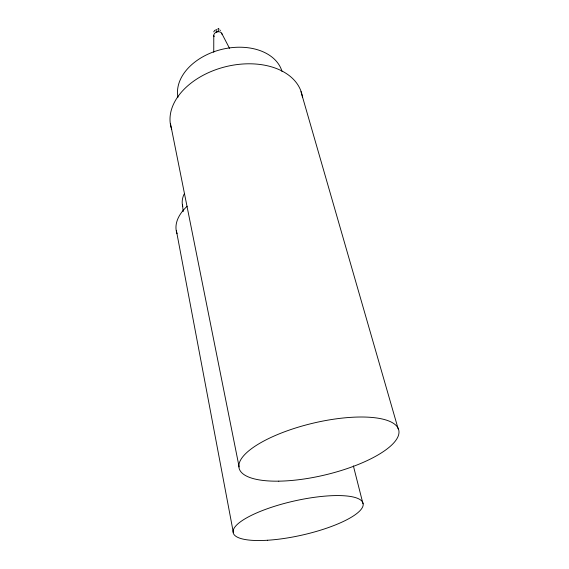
<?xml version="1.0" encoding="UTF-8"?>
<svg xmlns="http://www.w3.org/2000/svg" width="569" height="569" viewBox="0 0 569 569"><rect width="100%" height="100%" fill="white"/><g stroke="black" fill="none" stroke-linecap="round" stroke-linejoin="round"><path stroke-width="0.85" d="M213.752 52.256L213.78 35.534M213.731 31.878L214.783 30.299M219.869 30.029L220.459 30.527M221.633 33.18L229.527 48.329M300.973 91.609L398.186 428.905M353.377 465.89L362.994 503.8M170.529 123.914L239.129 466.921M176.369 230.53L233.304 532.328M182.485 204.62L183.197 211.604M214.15 36.644A4.182 3.108 -14.4 0 1 216.896 31.942A4.182 3.108 -14.4 0 1 222.002 34.289M177.976 97.292A53.628 37.113 -14.1 0 1 221.469 49.46A53.628 37.113 -14.1 0 1 282.032 71.466M216.533 29.88A5.896 0.733 68.9 0 0 216.405 32.113L218.489 31.139A5.896 0.96 66.4 0 1 219.044 29.111M171.724 129.448A67.483 44.965 -14 0 1 225.708 66.694A67.483 44.965 -14 0 1 302.445 97.093M182.706 206.298A45.506 26.729 -12.3 0 1 184.114 194.107M177.044 233.703A57.064 32.163 -12.4 0 1 187.165 206.241M278.782 481.161A82.057 26.558 -13.4 0 0 398.99 432.163A82.057 26.558 -13.4 0 0 279.009 433.955A82.057 26.558 -13.4 0 0 278.782 481.161M267.565 540.244A66.587 17.49 -12.7 0 0 363.157 503.764A66.587 17.49 -12.7 0 0 263.689 510.066A66.587 17.49 -12.7 0 0 267.565 540.244"/></g></svg>
